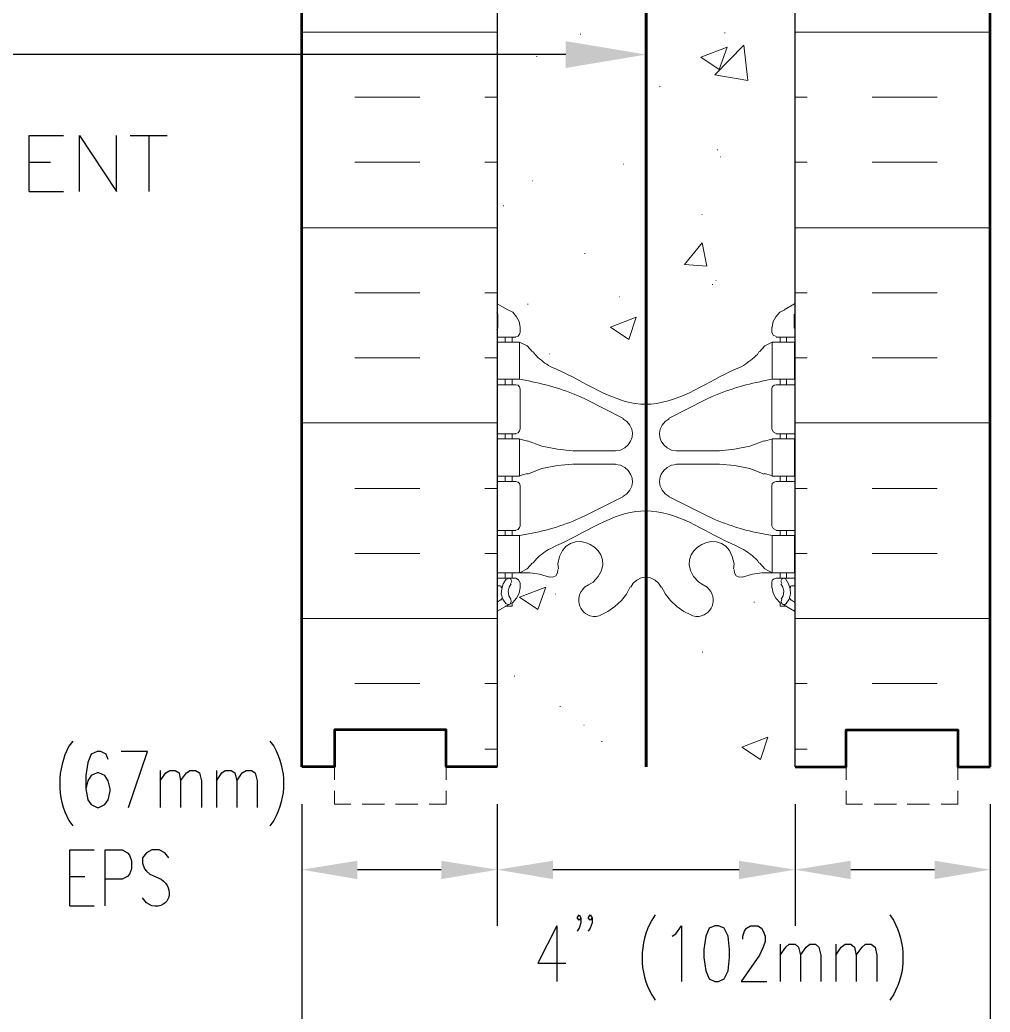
# Model space of a CAD drawing. Header units: millimetres. Extents: x 14 to 201, y 16 to 268.
# Drawn here: x 81.09 to 122.47, y 105.18 to 147.49 of the extents above; entities that cross this region are included whole.
import ezdxf

# ---------------------------------------------------------------- set-up
doc = ezdxf.new("R2010")
doc.units = ezdxf.units.MM
doc.header["$MEASUREMENT"] = 0
doc.layers.get('0').update_dxf_attribs({"linetype": 'CONTINUOUS'})

msp = doc.modelspace()

# ---------------------------------------------------------------- hatches: boundary and pattern name
at = {"true_color": 0x000007}
for points in [[(107.802, 146.008), (104.373, 145.436), (104.373, 146.579)], [(95.483, 111.633), (95.483, 110.85), (93.112, 111.252)], [(99.06, 111.633), (99.06, 110.85), (101.452, 111.252)], [(103.822, 111.633), (103.822, 110.85), (101.452, 111.252)], [(111.76, 111.633), (111.76, 110.85), (114.152, 111.252)], [(116.522, 111.633), (116.522, 110.85), (114.152, 111.252)], [(120.1, 111.633), (120.1, 110.85), (122.47, 111.252)]]:
    msp.add_hatch(color=0, dxfattribs=at).paths.add_polyline_path(points)

# ---------------------------------------------------------------- linework, layer by layer
at = {"color": 0, "linetype": 'Continuous', "lineweight": 60, "true_color": 0x000007}
msp.add_line((107.802, 231.542), (107.802, 115.634), dxfattribs=at)
at = {"color": 0, "linetype": 'Continuous', "lineweight": 25, "true_color": 0x000007}
for p, q in [((101.452, 172.805), (101.452, 115.633)), ((114.152, 115.633), (114.152, 172.805)), ((104.373, 146.008), (74.803, 146.008)), ((85.788, 142.558), (87.376, 142.558)), ((86.593, 142.558), (86.593, 140.166)), ((81.492, 141.415), (82.402, 141.415)), ((81.492, 140.166), (82.952, 140.166)), ((83.354, 116.734), (83.185, 116.522)), ((91.757, 116.734), (91.927, 116.522)), ((87.08, 115.485), (87.08, 113.898)), ((89.471, 115.485), (89.471, 113.898)), ((93.112, 114.046), (93.112, 87.503)), ((93.112, 114.046), (93.112, 108.86)), ((101.452, 114.046), (101.452, 108.86)), ((101.452, 114.046), (101.452, 108.86)), ((114.152, 114.046), (114.152, 108.86)), ((114.152, 114.046), (114.152, 108.86)), ((122.47, 114.046), (122.47, 87.503)), ((122.47, 114.046), (122.47, 108.86)), ((83.185, 113.347), (83.354, 113.115)), ((91.927, 113.347), (91.757, 113.115)), ((83.227, 110.956), (83.862, 110.956)), ((99.06, 111.252), (95.483, 111.252)), ((111.76, 111.252), (103.822, 111.252)), ((120.1, 111.252), (116.522, 111.252)), ((83.227, 109.707), (84.264, 109.707)), ((108.183, 109.326), (108.035, 109.093)), ((118.195, 109.326), (118.343, 109.093)), ((103.992, 108.86), (103.992, 106.489)), ((113.517, 108.077), (113.517, 106.489)), ((115.887, 108.077), (115.887, 106.489)), ((108.035, 105.918), (108.183, 105.685)), ((118.343, 105.918), (118.195, 105.685))]:
    msp.add_line(p, q, dxfattribs=at)
at = {"color": 0, "linetype": 'Continuous', "lineweight": 15, "true_color": 0x656565}
for p, q in [((93.112, 146.96), (101.452, 146.96)), ((104.987, 146.875), (105.008, 146.875)), ((111.146, 146.939), (111.167, 146.939)), ((122.47, 146.96), (114.152, 146.96)), ((110.13, 145.902), (111.252, 146.325)), ((110.913, 145.373), (111.252, 146.325)), ((103.124, 145.923), (103.145, 145.923)), ((110.13, 145.902), (110.913, 145.373)), ((110.723, 145.14), (112.141, 144.907)), ((108.373, 144.653), (108.395, 144.653)), ((95.377, 144.187), (98.15, 144.187)), ((100.923, 144.187), (101.452, 144.187)), ((114.66, 144.187), (114.152, 144.187)), ((120.206, 144.187), (117.433, 144.187)), ((110.829, 141.944), (110.85, 141.944)), ((95.377, 141.415), (98.15, 141.415)), ((100.923, 141.415), (101.452, 141.415)), ((106.828, 141.33), (106.849, 141.33)), ((110.956, 141.647), (110.977, 141.647)), ((114.66, 141.415), (114.152, 141.415)), ((120.206, 141.415), (117.433, 141.415)), ((102.934, 140.631), (102.955, 140.631)), ((101.706, 139.552), (101.727, 139.552)), ((110.173, 139.192), (110.194, 139.192)), ((93.112, 138.621), (101.452, 138.621)), ((122.47, 138.621), (114.152, 138.621)), ((109.432, 137.054), (110.194, 137.985)), ((105.177, 137.52), (105.198, 137.52)), ((110.765, 136.377), (110.786, 136.377)), ((95.377, 135.848), (98.15, 135.848)), ((100.923, 135.848), (101.452, 135.848)), ((110.617, 136.207), (110.638, 136.207)), ((114.66, 135.848), (114.152, 135.848)), ((120.206, 135.848), (117.433, 135.848)), ((106.659, 135.678), (106.68, 135.678)), ((102.743, 135.361), (102.764, 135.361)), ((106.278, 134.387), (107.379, 134.81)), ((107.061, 133.858), (107.379, 134.81)), ((106.278, 134.387), (107.061, 133.858)), ((95.377, 133.075), (98.15, 133.075)), ((100.923, 133.075), (101.452, 133.075)), ((103.674, 133.244), (103.696, 133.244)), ((112.141, 132.905), (112.162, 132.905)), ((114.66, 133.075), (114.152, 133.075)), ((120.206, 133.075), (117.433, 133.075)), ((93.112, 130.302), (101.452, 130.302)), ((122.47, 130.302), (114.152, 130.302)), ((95.377, 127.508), (98.15, 127.508)), ((100.923, 127.508), (101.452, 127.508)), ((114.66, 127.508), (114.152, 127.508)), ((120.206, 127.508), (117.433, 127.508)), ((95.377, 124.735), (98.15, 124.735)), ((100.923, 124.735), (101.452, 124.735)), ((114.66, 124.735), (114.152, 124.735)), ((120.206, 124.735), (117.433, 124.735)), ((102.404, 122.872), (103.526, 123.296)), ((103.187, 122.343), (103.526, 123.296)), ((102.404, 122.872), (103.187, 122.343)), ((103.928, 122.999), (103.949, 122.999)), ((112.395, 122.661), (112.416, 122.661)), ((93.112, 121.962), (101.452, 121.962)), ((122.47, 121.962), (114.152, 121.962)), ((110.194, 120.523), (110.215, 120.523)), ((102.172, 119.507), (102.193, 119.507)), ((114.131, 119.528), (114.152, 119.528)), ((95.377, 119.19), (98.15, 119.19)), ((100.923, 119.19), (101.452, 119.19)), ((114.66, 119.19), (114.152, 119.19)), ((120.206, 119.19), (117.433, 119.19)), ((104.119, 118.216), (104.14, 118.216)), ((105.135, 117.411), (105.156, 117.411)), ((111.887, 116.48), (112.988, 116.903)), ((112.67, 115.951), (112.988, 116.903)), ((100.923, 116.396), (101.452, 116.396)), ((105.897, 116.713), (105.918, 116.713)), ((111.887, 116.48), (112.67, 115.951)), ((114.66, 116.396), (114.152, 116.396))]:
    msp.add_line(p, q, dxfattribs=at)
at = {"color": 0, "linetype": 'Continuous', "lineweight": 15, "true_color": 0x000007}
for p, q in [((101.452, 134.938), (101.431, 135.001)), ((101.452, 135.382), (101.896, 135.128)), ((101.452, 135.001), (101.452, 135.001)), ((113.686, 135.128), (114.131, 135.382)), ((114.131, 135.001), (114.131, 135.001)), ((114.152, 135.001), (114.131, 134.938)), ((101.473, 134.345), (101.473, 134.938)), ((114.109, 134.345), (114.109, 134.938)), ((101.431, 134.281), (101.452, 134.345)), ((102.425, 134.387), (102.425, 134.175)), ((113.157, 134.387), (113.157, 134.175)), ((114.131, 134.345), (114.152, 134.281)), ((101.452, 133.964), (102.235, 133.964)), ((101.791, 133.752), (101.791, 133.964)), ((102.087, 133.752), (102.087, 133.964)), ((114.152, 133.964), (113.347, 133.964)), ((113.517, 133.752), (113.517, 133.964)), ((113.792, 133.752), (113.792, 133.964)), ((102.976, 133.329), (103.061, 133.223)), ((112.607, 133.329), (112.543, 133.223)), ((103.632, 132.757), (103.738, 132.694)), ((103.971, 132.588), (103.738, 132.694)), ((111.612, 132.588), (111.845, 132.694)), ((111.95, 132.757), (111.845, 132.694)), ((101.791, 131.932), (101.791, 132.165)), ((102.087, 131.932), (102.087, 132.165)), ((102.637, 132.122), (102.404, 132.165)), ((112.945, 132.122), (113.178, 132.165)), ((113.517, 131.932), (113.517, 132.165)), ((113.792, 131.932), (113.792, 132.165)), ((101.452, 131.932), (102.235, 131.932)), ((102.425, 130.048), (102.425, 131.741)), ((113.157, 130.048), (113.157, 131.741)), ((114.152, 131.932), (113.347, 131.932)), ((105.241, 131.297), (104.966, 131.424)), ((106.828, 130.492), (105.241, 131.297)), ((108.754, 130.492), (110.342, 131.297)), ((110.342, 131.297), (110.617, 131.424)), ((107.802, 131.106), (107.569, 131.106)), ((107.802, 131.106), (108.013, 131.106)), ((106.976, 130.365), (106.807, 130.471)), ((108.775, 130.471), (108.606, 130.365)), ((101.452, 129.836), (102.235, 129.836)), ((101.791, 129.625), (101.791, 129.836)), ((102.087, 129.625), (102.087, 129.836)), ((102.743, 129.519), (102.425, 129.603)), ((102.743, 129.519), (102.425, 129.603)), ((113.157, 129.603), (112.839, 129.519)), ((113.157, 129.603), (112.839, 129.519)), ((114.152, 129.836), (113.347, 129.836)), ((113.517, 129.625), (113.517, 129.836)), ((113.792, 129.625), (113.792, 129.836)), ((104.669, 129.117), (106.489, 129.117)), ((106.489, 129.117), (106.701, 129.138)), ((108.881, 129.138), (109.093, 129.117)), ((110.913, 129.117), (109.093, 129.117)), ((104.669, 128.545), (106.489, 128.545)), ((106.701, 128.503), (106.489, 128.524)), ((109.093, 128.524), (108.881, 128.503)), ((110.913, 128.545), (109.093, 128.545)), ((101.452, 127.804), (102.235, 127.804)), ((101.791, 127.804), (101.791, 128.037)), ((102.087, 127.804), (102.087, 128.037)), ((102.425, 128.058), (102.743, 128.143)), ((112.839, 128.143), (113.157, 128.058)), ((114.152, 127.804), (113.347, 127.804)), ((113.517, 127.804), (113.517, 128.037)), ((113.792, 127.804), (113.792, 128.037)), ((102.425, 125.92), (102.425, 127.614)), ((113.157, 125.92), (113.157, 127.614)), ((106.828, 127.169), (105.241, 126.365)), ((106.807, 127.169), (106.976, 127.275)), ((108.606, 127.275), (108.775, 127.169)), ((108.754, 127.169), (110.342, 126.365)), ((107.802, 126.556), (107.569, 126.534)), ((107.802, 126.556), (108.013, 126.534)), ((105.241, 126.365), (104.966, 126.238)), ((110.342, 126.365), (110.617, 126.238)), ((101.452, 125.709), (102.235, 125.709)), ((101.791, 125.497), (101.791, 125.709)), ((102.087, 125.497), (102.087, 125.709)), ((114.152, 125.709), (113.347, 125.709)), ((113.517, 125.497), (113.517, 125.709)), ((113.792, 125.497), (113.792, 125.709)), ((102.637, 125.54), (102.404, 125.497)), ((112.945, 125.54), (113.178, 125.497)), ((103.632, 124.905), (103.738, 124.947)), ((103.971, 125.074), (103.738, 124.947)), ((111.612, 125.074), (111.845, 124.947)), ((111.95, 124.905), (111.845, 124.947)), ((102.976, 124.333), (103.061, 124.439)), ((112.607, 124.333), (112.543, 124.439)), ((104.034, 124.291), (104.055, 124.079)), ((111.527, 124.079), (111.548, 124.291)), ((101.452, 123.677), (102.235, 123.677)), ((101.791, 123.677), (101.791, 123.91)), ((102.087, 123.677), (102.087, 123.91)), ((114.152, 123.677), (113.347, 123.677)), ((113.517, 123.677), (113.517, 123.91)), ((113.792, 123.677), (113.792, 123.91)), ((101.452, 123.359), (101.579, 123.359)), ((102.425, 123.275), (102.425, 123.486)), ((105.346, 123.402), (105.177, 123.296)), ((105.346, 123.402), (105.537, 123.507)), ((110.046, 123.507), (110.236, 123.402)), ((110.405, 123.296), (110.236, 123.402)), ((113.157, 123.275), (113.157, 123.486)), ((114.152, 123.359), (114.004, 123.359)), ((101.621, 122.767), (101.452, 122.661)), ((101.621, 122.745), (101.642, 122.83)), ((113.94, 122.83), (113.961, 122.745)), ((114.131, 122.661), (113.961, 122.767)), ((101.896, 122.534), (101.452, 122.28)), ((114.131, 122.28), (113.686, 122.534)), ((105.664, 122.047), (105.854, 122.089)), ((109.728, 122.089), (109.919, 122.047)), ((94.509, 115.633), (94.509, 115.083)), ((99.272, 115.083), (99.272, 115.633)), ((116.332, 115.083), (116.332, 115.633)), ((121.094, 115.633), (121.094, 115.083)), ((95.694, 114.046), (96.647, 114.046)), ((97.113, 114.046), (98.065, 114.046)), ((118.47, 114.046), (117.517, 114.046)), ((119.888, 114.046), (118.935, 114.046))]:
    msp.add_line(p, q, dxfattribs=at)
at = {"color": 0, "linetype": 'Continuous', "lineweight": 53, "true_color": 0x000007}
for points in [[(93.112, 115.633), (93.112, 172.805), (94.509, 172.805), (94.509, 174.392), (99.272, 174.392), (99.272, 172.805), (101.452, 172.805)], [(122.47, 115.633), (122.47, 172.805), (121.094, 172.805), (121.094, 174.392), (116.332, 174.392), (116.332, 172.805), (114.152, 172.805)], [(101.452, 115.633), (99.272, 115.633), (99.272, 117.221), (94.509, 117.221), (94.509, 115.633), (93.112, 115.633)], [(114.152, 115.633), (116.332, 115.633), (116.332, 117.221), (121.094, 117.221), (121.094, 115.633), (122.47, 115.633)]]:
    msp.add_lwpolyline(points, dxfattribs=at)
at = {"color": 0, "linetype": 'Continuous', "lineweight": 15, "true_color": 0x656565}
for points in [[(110.723, 145.14), (111.972, 146.41), (112.141, 144.907)], [(109.432, 137.054), (110.384, 136.991), (110.194, 137.985)]]:
    msp.add_lwpolyline(points, dxfattribs=at)
at = {"color": 0, "linetype": 'Continuous', "lineweight": 25, "true_color": 0x000007}
for points in [[(81.492, 140.166), (81.492, 142.558), (82.952, 142.558)], [(83.629, 140.166), (83.629, 142.558), (85.217, 140.166), (85.217, 142.558)], [(84.857, 115.951), (84.772, 116.184), (84.54, 116.29), (84.391, 116.29), (84.137, 116.184), (83.989, 115.824), (83.905, 115.274), (83.905, 114.702), (83.989, 114.237), (84.137, 114.025), (84.391, 113.898), (84.455, 113.898), (84.709, 114.025), (84.857, 114.237), (84.942, 114.596), (84.942, 114.702), (84.857, 115.041), (84.709, 115.274), (84.455, 115.38), (84.391, 115.38), (84.137, 115.274), (83.989, 115.041), (83.905, 114.702)], [(85.725, 113.898), (86.529, 116.29), (85.407, 116.29)], [(87.08, 115.041), (87.312, 115.38), (87.482, 115.485), (87.715, 115.485), (87.884, 115.38), (87.947, 115.041), (87.947, 113.898)], [(87.947, 115.041), (88.201, 115.38), (88.35, 115.485), (88.582, 115.485), (88.752, 115.38), (88.836, 115.041), (88.836, 113.898)], [(89.471, 115.041), (89.704, 115.38), (89.852, 115.485), (90.106, 115.485), (90.255, 115.38), (90.339, 115.041), (90.339, 113.898)], [(90.339, 115.041), (90.572, 115.38), (90.741, 115.485), (90.974, 115.485), (91.122, 115.38), (91.207, 115.041), (91.207, 113.898)], [(83.227, 109.707), (83.227, 112.099), (84.264, 112.099)], [(84.73, 109.707), (84.73, 112.099), (85.45, 112.099), (85.683, 111.972), (85.767, 111.866), (85.852, 111.633), (85.852, 111.294), (85.767, 111.062), (85.683, 110.956), (85.45, 110.85), (84.73, 110.85)], [(87.439, 111.76), (87.27, 111.972), (87.037, 112.099), (86.72, 112.099), (86.487, 111.972), (86.318, 111.76), (86.318, 111.527), (86.402, 111.294), (86.487, 111.189), (86.635, 111.062), (87.122, 110.85)], [(86.72, 109.707), (86.487, 109.834), (86.318, 110.046)], [(105.008, 109.199), (104.944, 109.093), (104.86, 109.199), (104.944, 109.326), (105.008, 109.199), (105.008, 108.987), (104.944, 108.754), (104.86, 108.627)], [(105.495, 109.199), (105.41, 109.093), (105.325, 109.199), (105.41, 109.326), (105.495, 109.199), (105.495, 108.987), (105.41, 108.754), (105.325, 108.627)], [(103.992, 108.86), (103.187, 107.273), (104.373, 107.273)], [(108.902, 108.416), (109.072, 108.521), (109.305, 108.86), (109.305, 106.489)], [(111.929, 108.289), (111.929, 108.416), (111.993, 108.627), (112.077, 108.754), (112.247, 108.86), (112.564, 108.86), (112.712, 108.754), (112.797, 108.627), (112.882, 108.416), (112.882, 108.183), (112.797, 107.95), (112.628, 107.611), (111.845, 106.489), (112.945, 106.489)], [(113.517, 107.611), (113.75, 107.95), (113.898, 108.077), (114.152, 108.077), (114.3, 107.95), (114.385, 107.611), (114.385, 106.489)], [(114.385, 107.611), (114.617, 107.95), (114.787, 108.077), (115.02, 108.077), (115.168, 107.95), (115.252, 107.611), (115.252, 106.489)], [(115.887, 107.611), (116.12, 107.95), (116.29, 108.077), (116.522, 108.077), (116.692, 107.95), (116.755, 107.611), (116.755, 106.489)], [(116.755, 107.611), (117.009, 107.95), (117.157, 108.077), (117.39, 108.077), (117.56, 107.95), (117.644, 107.611), (117.644, 106.489)]]:
    msp.add_lwpolyline(points, dxfattribs=at)
at = {"color": 0, "linetype": 'Continuous', "lineweight": 15, "true_color": 0x000007}
for points in [[(102.425, 134.387), (102.383, 134.62), (102.277, 134.832), (102.108, 135.022), (101.896, 135.128)], [(113.707, 135.128), (113.496, 135.022), (113.326, 134.832), (113.221, 134.62), (113.178, 134.387)], [(102.235, 133.985), (102.341, 134.006), (102.404, 134.091), (102.425, 134.175)], [(113.157, 134.175), (113.221, 134.049), (113.347, 133.985)], [(102.955, 133.329), (102.722, 133.583), (102.404, 133.752)], [(113.178, 133.752), (112.861, 133.583), (112.628, 133.329)], [(102.425, 131.741), (102.404, 131.847), (102.341, 131.911), (102.235, 131.932)], [(113.347, 131.932), (113.263, 131.911), (113.178, 131.847), (113.157, 131.741)], [(102.235, 129.858), (102.341, 129.879), (102.404, 129.963), (102.425, 130.048)], [(113.157, 130.048), (113.221, 129.921), (113.347, 129.858)], [(102.743, 129.54), (103.357, 129.307), (104.013, 129.18), (104.648, 129.117)], [(110.934, 129.117), (111.569, 129.18), (112.226, 129.307), (112.839, 129.54)], [(104.648, 128.545), (104.013, 128.482), (103.357, 128.355), (102.743, 128.122)], [(112.839, 128.122), (112.226, 128.355), (111.569, 128.482), (110.934, 128.545)], [(102.425, 127.614), (102.404, 127.72), (102.341, 127.783), (102.235, 127.804)], [(113.347, 127.804), (113.263, 127.783), (113.178, 127.72), (113.157, 127.614)], [(102.235, 125.73), (102.341, 125.751), (102.404, 125.836), (102.425, 125.92)], [(113.157, 125.92), (113.221, 125.794), (113.347, 125.73)], [(102.404, 123.91), (102.722, 124.079), (102.955, 124.333)], [(103.674, 123.74), (103.822, 123.719), (103.949, 123.783), (104.013, 123.91), (104.034, 124.058)], [(111.548, 124.058), (111.569, 123.91), (111.633, 123.783), (111.76, 123.719), (111.908, 123.74)], [(112.628, 124.333), (112.861, 124.079), (113.178, 123.91)], [(101.833, 123.634), (101.706, 123.444), (101.642, 123.232), (101.621, 123.021), (101.685, 122.788), (101.812, 122.597)], [(102.023, 123.465), (102.066, 123.55), (102.023, 123.634), (101.939, 123.677), (101.854, 123.634)], [(102.425, 123.486), (102.362, 123.613), (102.235, 123.677)], [(103.674, 123.719), (103.251, 123.846), (102.849, 123.91), (102.425, 123.91)], [(107.781, 123.719), (107.59, 123.698), (107.4, 123.592), (107.252, 123.465), (107.146, 123.296)], [(108.437, 123.296), (108.331, 123.465), (108.183, 123.592), (107.992, 123.698), (107.802, 123.719)], [(113.157, 123.91), (112.734, 123.91), (112.331, 123.846), (111.908, 123.719)], [(113.347, 123.677), (113.263, 123.656), (113.178, 123.592), (113.157, 123.486)], [(113.75, 123.634), (113.665, 123.677), (113.58, 123.634), (113.538, 123.55), (113.58, 123.465)], [(113.771, 122.597), (113.898, 122.788), (113.961, 123.021), (113.94, 123.232), (113.877, 123.444), (113.75, 123.634)], [(101.621, 123.275), (101.621, 123.338), (101.579, 123.359)], [(101.896, 122.534), (102.108, 122.64), (102.277, 122.83), (102.383, 123.042), (102.425, 123.275)], [(102.045, 123.444), (101.96, 123.296), (101.918, 123.126), (101.939, 122.936), (102.023, 122.788)], [(105.854, 122.11), (106.172, 122.259), (106.468, 122.47), (106.743, 122.724), (106.955, 122.999), (107.124, 123.317)], [(108.458, 123.317), (108.627, 122.999), (108.839, 122.724), (109.114, 122.47), (109.411, 122.259), (109.728, 122.11)], [(113.178, 123.275), (113.221, 123.042), (113.326, 122.83), (113.496, 122.64), (113.707, 122.534)], [(113.559, 122.788), (113.644, 122.936), (113.665, 123.126), (113.623, 123.296), (113.538, 123.444)], [(114.004, 123.359), (113.961, 123.338), (113.961, 123.275)], [(101.812, 122.597), (101.896, 122.555), (102.002, 122.576), (102.045, 122.682), (102.023, 122.767)], [(113.58, 122.767), (113.559, 122.682), (113.602, 122.576), (113.707, 122.555), (113.792, 122.597)], [(101.791, 122.492), (102.087, 122.492), (102.087, 122.619)], [(113.792, 122.492), (113.517, 122.492), (113.517, 122.619)], [(94.509, 114.617), (94.509, 114.046), (95.208, 114.046)], [(98.552, 114.046), (99.272, 114.046), (99.272, 114.617)], [(117.03, 114.046), (116.332, 114.046), (116.332, 114.617)], [(121.094, 114.617), (121.094, 114.046), (120.375, 114.046)]]:
    msp.add_lwpolyline(points, dxfattribs=at)
for points in [[(101.452, 133.752), (102.404, 133.752), (102.404, 132.165), (101.452, 132.165)], [(114.131, 133.752), (113.178, 133.752), (113.178, 132.165), (114.131, 132.165)], [(101.452, 129.625), (102.404, 129.625), (102.404, 128.037), (101.452, 128.037)], [(114.131, 129.625), (113.178, 129.625), (113.178, 128.037), (114.131, 128.037)], [(101.452, 125.497), (102.404, 125.497), (102.404, 123.91), (101.452, 123.91)], [(114.131, 125.497), (113.178, 125.497), (113.178, 123.91), (114.131, 123.91)]]:
    msp.add_lwpolyline(points, close=True, dxfattribs=at)
at = {"color": 0, "linetype": 'Continuous', "lineweight": 25, "true_color": 0x000007}
msp.add_lwpolyline([(110.723, 108.86), (110.49, 108.754), (110.342, 108.416), (110.257, 107.844), (110.257, 107.505), (110.342, 106.934), (110.49, 106.595), (110.723, 106.489), (110.892, 106.489), (111.125, 106.595), (111.294, 106.934), (111.358, 107.505), (111.358, 107.844), (111.294, 108.416), (111.125, 108.754), (110.892, 108.86)], close=True, dxfattribs=at)
at = {"color": 0, "linetype": 'Continuous', "lineweight": 15, "true_color": 0x000007}
for points in [[(103.061, 133.223), (103.209, 133.061), (103.444, 132.869), (103.632, 132.757)], [(112.543, 133.223), (112.365, 133.044), (112.166, 132.889), (111.95, 132.757)], [(107.569, 131.106), (106.282, 131.204), (105.146, 132.093), (103.971, 132.588)], [(108.013, 131.106), (109.34, 131.214), (110.419, 132.087), (111.612, 132.588)], [(104.966, 131.424), (104.226, 131.762), (103.43, 131.963), (102.637, 132.122)], [(110.617, 131.424), (111.343, 131.752), (112.164, 131.967), (112.945, 132.122)], [(106.701, 129.138), (107.249, 129.367), (107.386, 129.974), (106.976, 130.365)], [(108.606, 130.365), (108.197, 129.974), (108.334, 129.367), (108.881, 129.138)], [(106.976, 127.275), (107.386, 127.667), (107.249, 128.274), (106.701, 128.503)], [(108.881, 128.503), (108.334, 128.274), (108.197, 127.667), (108.606, 127.275)], [(107.569, 126.534), (106.448, 126.529), (105.048, 125.522), (103.971, 125.074)], [(108.013, 126.534), (109.338, 126.46), (110.421, 125.564), (111.612, 125.074)], [(104.966, 126.238), (104.247, 125.907), (103.418, 125.678), (102.637, 125.54)], [(105.537, 123.507), (106.959, 124.854), (104.286, 126.21), (104.034, 124.291)], [(111.548, 124.291), (111.296, 126.21), (108.623, 124.854), (110.046, 123.507)], [(110.617, 126.238), (111.36, 125.905), (112.145, 125.682), (112.945, 125.54)], [(103.061, 124.439), (103.209, 124.601), (103.444, 124.793), (103.632, 124.905)], [(112.543, 124.439), (112.365, 124.618), (112.166, 124.773), (111.95, 124.905)], [(105.177, 123.296), (104.679, 122.834), (104.952, 122.037), (105.664, 122.047)], [(109.919, 122.047), (110.63, 122.037), (110.903, 122.834), (110.405, 123.296)]]:
    msp.add_open_spline(points, degree=3, dxfattribs=at)
at = {"color": 0, "linetype": 'Continuous', "lineweight": 25, "true_color": 0x000007}
for points in [[(83.185, 116.522), (82.663, 115.557), (82.653, 114.312), (83.185, 113.347)], [(91.927, 116.522), (92.473, 115.45), (92.484, 114.418), (91.927, 113.347)], [(87.122, 110.85), (87.705, 110.447), (87.522, 109.581), (86.72, 109.707)], [(108.035, 109.093), (107.493, 108.173), (107.483, 106.837), (108.035, 105.918)], [(118.343, 109.093), (118.885, 108.173), (118.895, 106.837), (118.343, 105.918)]]:
    msp.add_open_spline(points, degree=3, dxfattribs=at)

doc.saveas('drawing.dxf')
